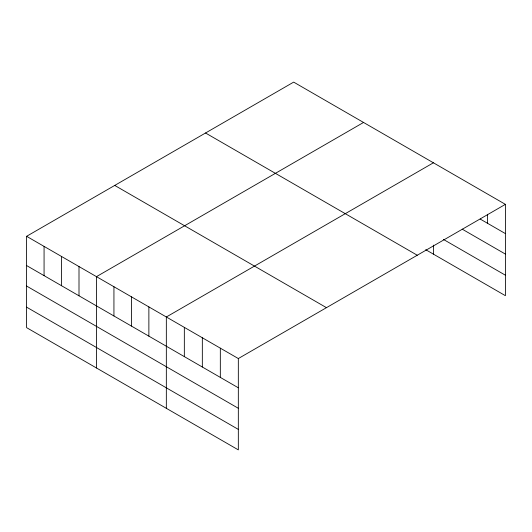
<?xml version="1.0" encoding="UTF-8"?>
<svg xmlns="http://www.w3.org/2000/svg" width="532" height="532" viewBox="0 0 532 532"><rect width="100%" height="100%" fill="white"/><g stroke="black" fill="none" stroke-linecap="round" stroke-linejoin="round"><path stroke-width="0.8" d="M505.4 204.355L293.671 82.114L26.6 236.308L26.6 327.646L238.329 449.886L238.329 358.548L505.4 204.355L505.4 295.692L425.726 249.694M363.542 122.453L96.472 276.647L96.472 367.984M433.414 162.792L166.336 316.986L166.336 408.323M480.203 219.058L505.4 233.601M462.208 229.152L505.4 254.09M443.488 239.46L505.4 275.204M205.538 133L417.268 255.24M114.732 185.422L326.462 307.662M26.6 236.308L238.329 358.548M26.6 265.554L238.329 387.795M26.6 286.05L238.329 408.283M26.6 307.157L238.329 429.397M487.405 214.276L487.405 223.214M433.414 245.112L433.414 254.13M220.328 348.161L220.328 377.407M202.333 337.767L202.333 367.014M184.338 327.38L184.338 356.626M148.874 306.904L148.874 336.151M131.404 296.816L131.404 326.063M113.934 286.735L113.934 315.981M79.002 266.565L79.002 295.812M61.532 256.477L61.532 285.724M44.07 246.396L44.07 275.643"/></g></svg>
